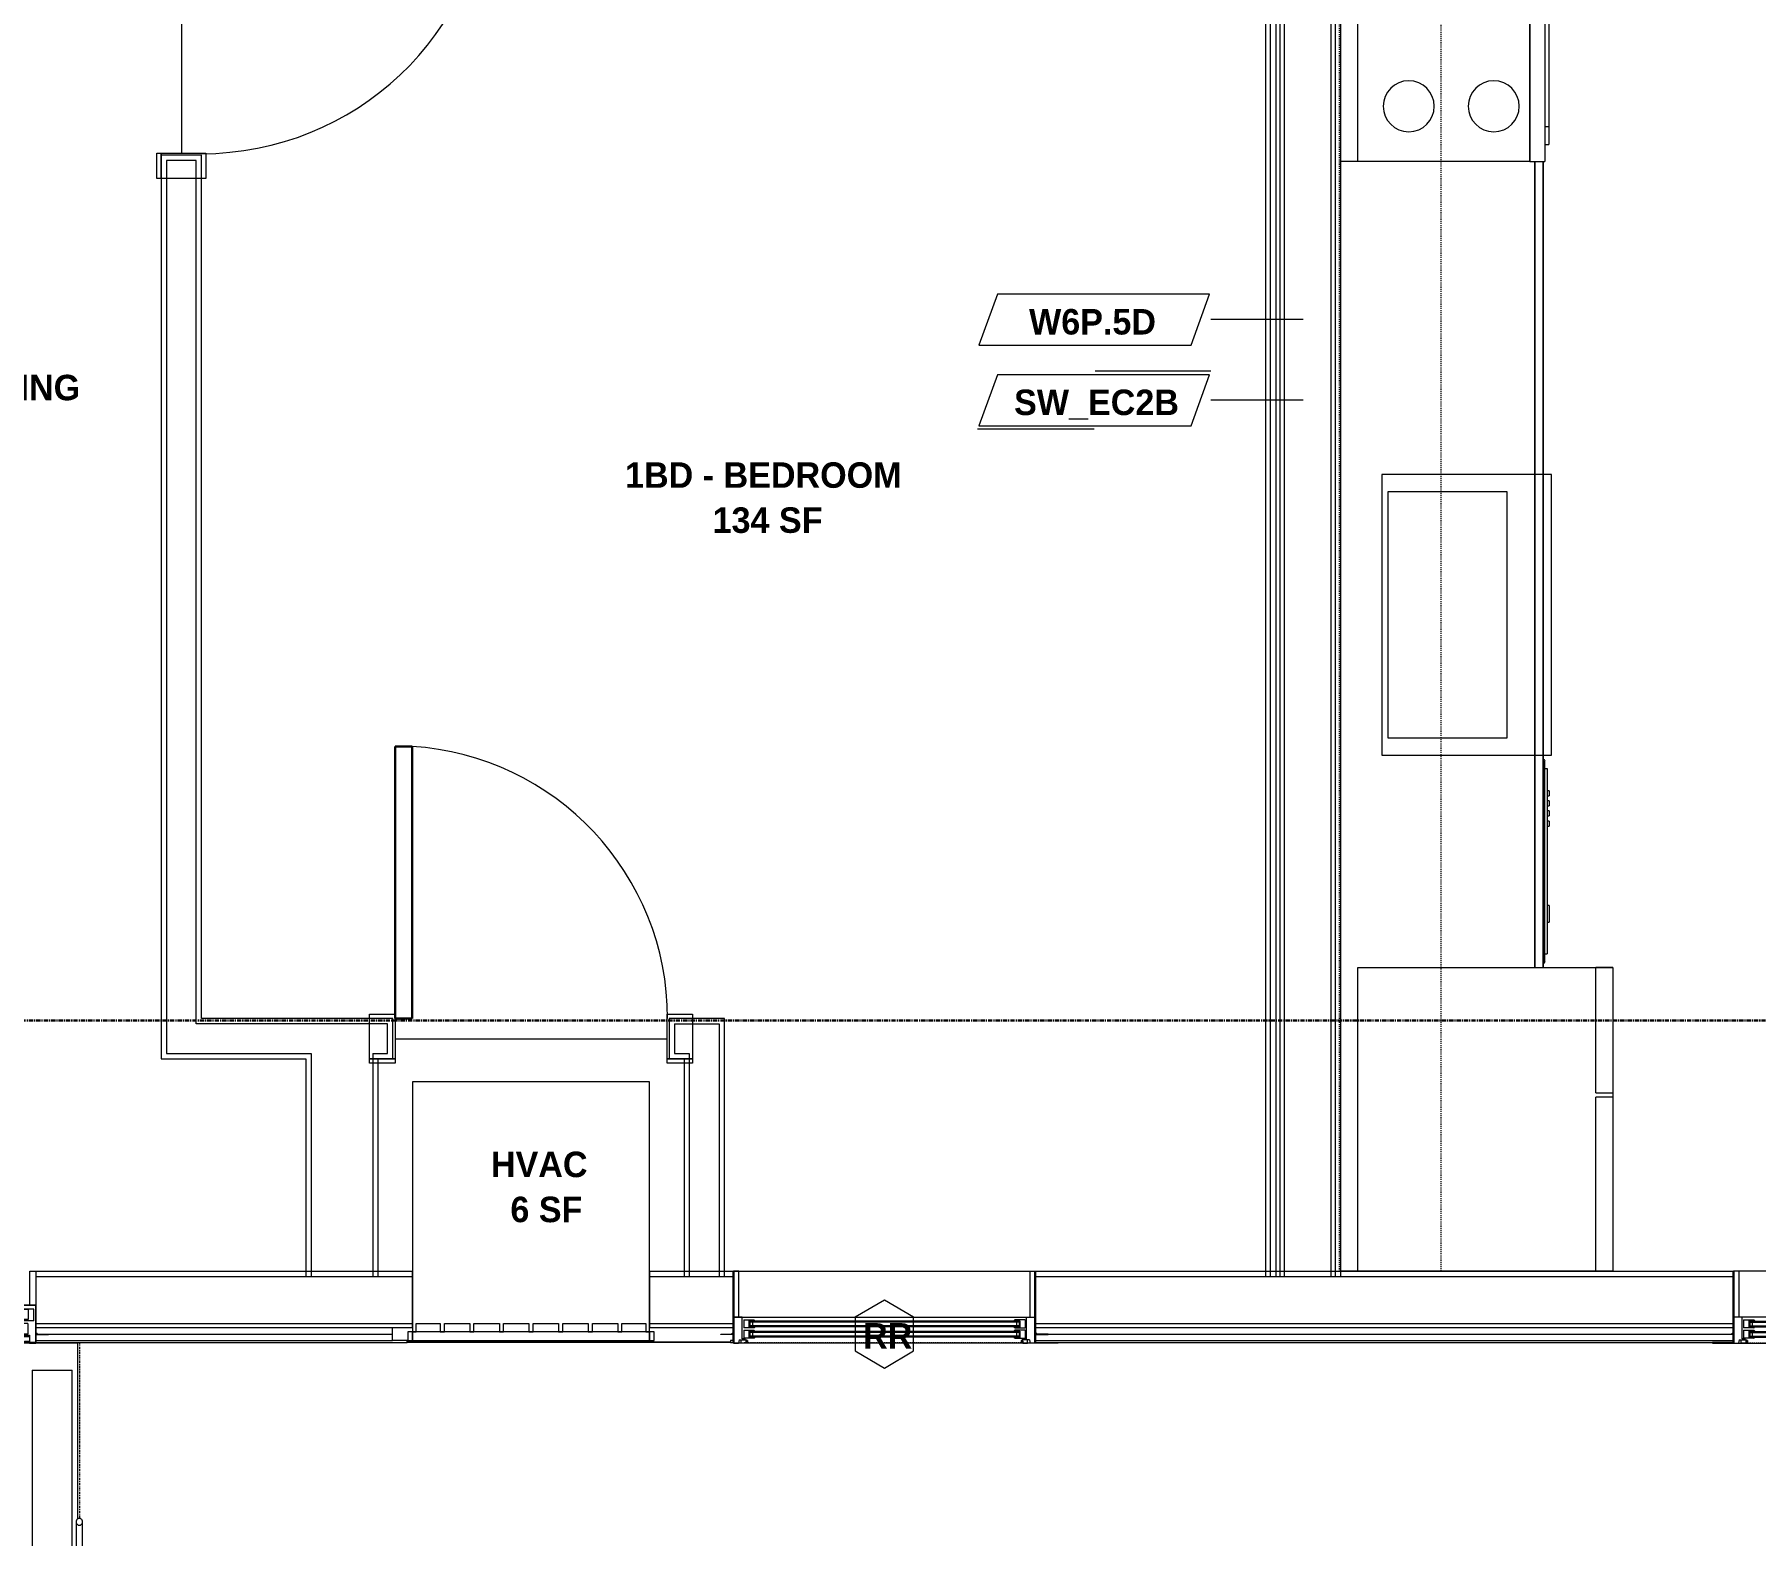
# Model space of a CAD drawing. Header units: inches. Extents: x -4058 to -1781, y 9814 to 12264.
# Drawn here: x -3065.6 to -2863.1, y 11225.2 to 11401.8 of the extents above; entities that cross this region are included whole.
import ezdxf

# ---------------------------------------------------------------- set-up
doc = ezdxf.new("R2010")
doc.units = ezdxf.units.IN
doc.header["$MEASUREMENT"] = 0
for name, pattern in [('Center 1_4_', [0.53125, 0.25, -0.09375, 0.09375, -0.09375]), ('Dash', [0.25, 0.125, -0.125]), ('Grid Line 1_2_', [0.875, 0.5, -0.125, 0.125, -0.125])]:
    doc.linetypes.add(name, pattern=pattern)
for name, color, linetype, lineweight in [('0-1', 7, 'Continuous', 5), ('0-2', 7, 'Continuous', 9), ('A-AREA-IDEN', 2, 'Continuous', 9), ('A-DETL-CNTR-1', 7, 'Center 1_4_', 9), ('A-DETL-GENF-1', 7, 'Continuous', 9), ('A-DETL-GENF-2', 92, 'Continuous', 18), ('A-DETL-GENF-HDLN-1', 7, 'Dash', 9), ('A-DETL-GENF-HDLN-2', 1, 'Continuous', 18), ('A-DOOR', 31, 'Continuous', 18), ('A-DOOR-1', 7, 'Continuous', 9), ('A-DOOR-3', 31, 'Continuous', 9), ('A-DOOR-4', 31, 'Continuous', 30), ('A-DOOR-FRAM-1', 7, 'Continuous', 9), ('A-FLOR-1', 7, 'Continuous', 9), ('A-FLOR-2', 192, 'Continuous', 9), ('A-FLOR-HRAL-1', 7, 'Continuous', 9), ('A-GENM-1', 7, 'Continuous', 9), ('A-GLAZ', 151, 'Continuous', 18), ('A-GLAZ-1', 10, 'Continuous', 30), ('A-GLAZ-2', 7, 'Continuous', 9), ('A-GLAZ-IDEN', 152, 'Continuous', 9), ('A-WALL', 113, 'Continuous', 18), ('A-WALL-1', 7, 'Continuous', 9), ('A-WALL-2', 250, 'Continuous', 18), ('A-WALL-3', 113, 'Continuous', 9), ('A-WALL-IDEN', 211, 'Continuous', 9), ('I-WALL-1', 7, 'Continuous', 9), ('I-WALL-2', 2, 'Continuous', 9), ('P-SANR-FIXT', 6, 'Continuous', 9), ('Q-CASE', 31, 'Continuous', 9), ('Q-CASE-HDLN', 31, 'Dash', 9), ('Q-SPCQ', 91, 'Continuous', 9), ('S-BEAM-1', 7, 'Continuous', 9), ('S-GRID-1', 1, 'Grid Line 1_2_', 30)]:
    doc.layers.add(name, color=color, linetype=linetype, lineweight=lineweight)
doc.styles.add('Century Gothic_B', font='GOTHICB.TTF', dxfattribs={"height": 3})

# ---------------------------------------------------------------- blocks, each defined once
blk = doc.blocks.new('Door-Sliding-Marvin-2_Panel_Patio_Door-Essential - RR-MARVIN ESSENTIAL SLIDING - 6_-0_X6_-10_ - 2ND FLOOR-3440528-UNIT PLANS - 2ND FLOOR')
at = {"layer": 'A-DETL-GENF-1'}
for p, q in [((-32.87, -2.72), (-32.87, -2.27)), ((-32.61, -2.72), (-32.61, -2.27))]:
    blk.add_line(p, q, dxfattribs=at)
at = {"layer": 'A-DETL-GENF-2'}
for p, q in [((-35.75, 4.19), (-35.06, 4.19)), ((-35.75, 0.22), (-35.75, 4.19)), ((-35.06, 4.19), (-35.06, 0.22)), ((35.06, 4.19), (35.75, 4.19)), ((35.06, 0.22), (35.06, 4.19)), ((35.75, 4.19), (35.75, 0.22)), ((-35.06, 0.22), (-35.75, 0.22)), ((-35.75, 0.19), (-34.25, 0.19)), ((-35.75, -4.28), (-35.75, 0.19)), ((-34.25, 0.19), (-34.25, -0.1)), ((35.75, 0.22), (35.06, 0.22)), ((-35.5, -0.25), (-34.39, -0.25)), ((-35.5, -1.63), (-35.5, -0.25)), ((-35.5, -1.63), (-34.25, -1.63)), ((-32.41, -1.94), (-34.81, -1.94)), ((-34.81, -1.94), (-34.81, -3.19)), ((-34.39, -0.25), (-34.25, -0.1)), ((-34.25, -1.63), (-34.25, -1.94)), ((-32.34, -2), (-32.41, -1.94)), ((-32.34, -2.13), (-32.34, -2)), ((-37.25, -3.19), (-37.25, -3.23)), ((-35.91, -3.19), (-37.25, -3.19)), ((-35.75, -3.23), (-37.25, -3.23)), ((-35.75, -3.08), (-35.91, -3.08)), ((-35.91, -3.19), (-35.91, -3.08)), ((-34.25, -3.31), (-35, -3.31)), ((-35, -3.31), (-35, -4.28)), ((-34.81, -3.19), (-32.46, -3.19)), ((-34.25, -3.19), (-34.25, -3.31)), ((-33.09, -2.13), (-32.34, -2.13)), ((-33.09, -2.88), (-33.09, -2.13)), ((-32.38, -2.88), (-33.09, -2.88)), ((-32.98, -2.27), (-32.98, -2.13)), ((-32.98, -2.72), (-32.98, -2.88)), ((-32.46, -3.19), (-32.38, -2.88)), ((-35, -4.28), (-35.75, -4.28))]:
    blk.add_line(p, q, dxfattribs=at)
at = {"layer": 'A-DETL-GENF-HDLN-1'}
blk.add_line((1.75, -3.94), (33.01, -3.94), dxfattribs=at)
at = {"layer": 'A-DETL-GENF-HDLN-2'}
for p, q in [((35.75, 0.19), (34.25, 0.19)), ((34.25, 0.19), (34.25, -0.1)), ((35.75, -4.28), (35.75, 0.19)), ((-1.41, -2), (-1.34, -1.94)), ((-1.41, -2.13), (-1.41, -2)), ((-1.34, -1.94), (0.87, -1.94)), ((1.34, -0.25), (-0.88, -0.25)), ((-0.88, -0.25), (-0.88, -1.72)), ((-0.88, -1.5), (1.29, -1.5)), ((0.24, -1.82), (-0.88, -1.72)), ((-0.24, -1.58), (-0.43, -1.58)), ((-0.43, -1.58), (-0.43, -1.68)), ((-0.43, -1.68), (0.43, -1.76)), ((-0.24, -1.51), (-0.24, -1.58)), ((-0.24, -1.62), (-0.24, -1.7)), ((-0.24, -1.62), (0.87, -1.72)), ((0.24, -1.82), (0.24, -1.74)), ((0.24, -1.86), (0.43, -1.86)), ((0.24, -1.93), (0.24, -1.86)), ((0.43, -1.86), (0.43, -1.76)), ((0.66, -1.19), (0.66, -0.44)), ((0.66, -0.44), (1.41, -0.44)), ((1.37, -1.19), (0.66, -1.19)), ((0.77, -0.58), (0.77, -0.44)), ((0.77, -1.04), (0.77, -1.19)), ((0.87, -1.72), (0.87, -3.19)), ((0.88, -1.04), (0.88, -0.58)), ((1.14, -1.04), (1.14, -0.58)), ((1.29, -1.5), (1.37, -1.19)), ((1.41, -0.31), (1.34, -0.25)), ((1.41, -0.44), (1.41, -0.31)), ((32.41, -0.31), (32.47, -0.25)), ((32.41, -0.44), (32.41, -0.31)), ((33.16, -0.44), (32.41, -0.44)), ((32.52, -1.5), (32.44, -1.19)), ((32.44, -1.19), (33.16, -1.19)), ((32.47, -0.25), (34.84, -0.25)), ((34.84, -1.5), (32.52, -1.5)), ((32.68, -1.04), (32.68, -0.58)), ((32.93, -1.04), (32.93, -0.58)), ((33.04, -0.58), (33.04, -0.44)), ((33.04, -1.04), (33.04, -1.19)), ((33.16, -1.19), (33.16, -0.44)), ((34.39, -0.25), (34.25, -0.1)), ((35.5, -1.63), (34.25, -1.63)), ((34.25, -1.63), (34.25, -1.94)), ((34.81, -1.94), (34.25, -1.94)), ((35.5, -0.25), (34.39, -0.25)), ((34.81, -1.94), (34.81, -3.19)), ((34.84, -0.25), (34.84, -1.5)), ((35.5, -1.63), (35.5, -0.25)), ((-32.87, -2.72), (-32.87, -2.27)), ((-32.61, -2.72), (-32.61, -2.27)), ((-0.66, -2.13), (-1.41, -2.13)), ((-1.29, -3.19), (-1.38, -2.88)), ((-1.38, -2.88), (-0.66, -2.88)), ((0.87, -3.19), (-1.29, -3.19)), ((-1.14, -2.72), (-1.14, -2.27)), ((-0.88, -2.72), (-0.88, -2.27)), ((-0.77, -2.27), (-0.77, -2.13)), ((-0.77, -2.72), (-0.77, -2.88)), ((-0.66, -2.88), (-0.66, -2.13)), ((-0.24, -4.05), (-0.24, -3.53)), ((-0.24, -3.53), (1.51, -3.53)), ((1.51, -3.53), (1.51, -3.65)), ((1.51, -3.65), (1.75, -3.65)), ((1.51, -3.69), (1.51, -4.05)), ((1.71, -3.69), (1.51, -3.69)), ((1.64, -3.83), (1.64, -3.94)), ((1.64, -3.83), (1.71, -3.83)), ((1.75, -3.94), (1.64, -3.94)), ((1.71, -3.83), (1.71, -3.69)), ((1.75, -3.65), (1.75, -3.94)), ((33.25, -3.65), (33.01, -3.65)), ((33.01, -3.65), (33.01, -3.94)), ((33.01, -3.94), (33.12, -3.94)), ((33.05, -3.69), (33.25, -3.69)), ((33.05, -3.83), (33.05, -3.69)), ((33.12, -3.83), (33.05, -3.83)), ((33.12, -3.83), (33.12, -3.94)), ((33.25, -3.53), (33.25, -3.65)), ((35, -3.53), (33.25, -3.53)), ((33.25, -3.69), (33.25, -4.05)), ((34.81, -3.19), (34.25, -3.19)), ((34.25, -3.19), (34.25, -3.31)), ((34.25, -3.31), (35, -3.31)), ((35, -3.31), (35, -4.28)), ((35.75, -3.08), (35.9, -3.08)), ((35.75, -3.23), (37.25, -3.23)), ((35.9, -3.19), (35.9, -3.08)), ((35.9, -3.19), (37.25, -3.19)), ((37.25, -3.19), (37.25, -3.23)), ((0.34, -4.05), (-0.24, -4.05)), ((0.6, -4.36), (0.34, -4.05)), ((1.35, -4.36), (0.6, -4.36)), ((1.35, -4.05), (1.51, -4.05)), ((1.35, -4.05), (1.35, -4.36)), ((33.41, -4.05), (33.25, -4.05)), ((33.41, -4.05), (33.41, -4.36)), ((33.41, -4.36), (34.16, -4.36)), ((34.16, -4.36), (34.42, -4.05)), ((34.42, -4.05), (35, -4.05)), ((35, -4.28), (35.75, -4.28))]:
    blk.add_line(p, q, dxfattribs=at)
at = {"layer": 'A-DOOR'}
for p, q in [((0.77, -0.44), (33.04, -0.44)), ((0.77, -0.58), (33.04, -0.58)), ((0.77, -1.04), (33.04, -1.04)), ((0.77, -1.19), (33.04, -1.19)), ((-32.98, -2.13), (-0.77, -2.13)), ((-32.98, -2.27), (-0.77, -2.27)), ((-32.98, -2.72), (-0.77, -2.72)), ((-32.98, -2.88), (-0.77, -2.88))]:
    blk.add_line(p, q, dxfattribs=at)
at = {"layer": 'A-DOOR-1'}
for p, q in [((-35.75, -4.25), (-35.75, -4.19)), ((35.75, -4.19), (-35.75, -4.19)), ((35.75, -4.25), (-35.75, -4.25)), ((35.75, -4.19), (35.75, -4.25)), ((40.68, -4.25), (35.75, -4.25)), ((40.68, -4.19), (40.68, -4.25))]:
    blk.add_line(p, q, dxfattribs=at)
at = {"layer": 'A-DOOR-FRAM-1'}
for p, q in [((-35.75, 0.19), (35.75, 0.19)), ((-35.75, -4.28), (-35.75, 0.19)), ((35.75, 0.19), (35.75, -4.28)), ((35.75, -4.28), (-35.75, -4.28))]:
    blk.add_line(p, q, dxfattribs=at)
blk = doc.blocks.new('Window-Double_Hung-Marvin-Essential - 1-WIDE _TEMP LOWER_ ESDH3066-3454269-UNIT PLANS - 2ND FLOOR')
at = {"layer": 'A-DETL-GENF-HDLN-1'}
blk.add_line((16.1, -4.22), (-16.5, -4.22), dxfattribs=at)
at = {"layer": 'A-DETL-GENF-HDLN-2'}
for p, q in [((-17.13, 4.19), (-17.75, 4.19)), ((-17.13, -1.16), (-17.13, 4.19)), ((17.12, 4.19), (17.75, 4.19)), ((17.12, 4.19), (17.12, -1.16)), ((-16.72, -1.19), (-17.75, -1.19)), ((-17.75, -4.28), (-17.75, -1.19)), ((-16.72, -3.77), (-16.72, -1.19)), ((-16.56, -1.53), (-15.34, -1.53)), ((-16.56, -1.53), (-16.56, -2.47)), ((-15.28, -1.65), (-15.94, -1.65)), ((-15.94, -1.65), (-15.94, -2.37)), ((-15.84, -1.66), (-15.84, -2.35)), ((-15.54, -1.79), (-15.54, -2.23)), ((-15.34, -1.53), (-15.28, -1.59)), ((-15.28, -1.59), (-15.28, -1.65)), ((15.34, -1.53), (15.28, -1.59)), ((15.28, -1.59), (15.28, -1.65)), ((15.28, -1.65), (15.94, -1.65)), ((16.56, -1.53), (15.34, -1.53)), ((15.54, -1.79), (15.54, -2.23)), ((15.84, -1.66), (15.84, -2.35)), ((15.94, -1.65), (15.94, -2.37)), ((16.56, -1.53), (16.56, -2.47)), ((16.72, -3.77), (16.72, -1.19)), ((16.72, -1.19), (17.75, -1.19)), ((17.75, -4.28), (17.75, -1.19)), ((-19.25, -3.23), (-19.25, -3.19)), ((-19.25, -3.19), (-17.9, -3.19)), ((-17.75, -3.23), (-19.25, -3.23)), ((-17.9, -3.19), (-17.9, -3.08)), ((-17.9, -3.08), (-17.75, -3.08)), ((-17.08, -3.87), (-17.16, -4.28)), ((-17.08, -3.87), (-16.19, -3.87)), ((-16.85, -4.25), (-16.85, -3.87)), ((-16.38, -3.77), (-16.72, -3.77)), ((-15.34, -2.47), (-16.56, -2.47)), ((-16.56, -2.75), (-15.34, -2.75)), ((-16.56, -2.75), (-16.56, -3.69)), ((-15.34, -3.69), (-16.56, -3.69)), ((-16.38, -3.87), (-16.38, -3.77)), ((-16.18, -4.01), (-16.3, -4.01)), ((-16.3, -4.01), (-16.3, -4.25)), ((-16.19, -3.87), (-16.19, -3.97)), ((-16.19, -3.97), (-16.1, -3.97)), ((-16.18, -4.22), (-16.18, -4.01)), ((-16.1, -3.97), (-16.1, -4.22)), ((-15.94, -2.37), (-15.28, -2.37)), ((-15.28, -2.87), (-15.94, -2.87)), ((-15.94, -2.87), (-15.94, -3.59)), ((-15.94, -3.59), (-15.28, -3.59)), ((-15.84, -2.88), (-15.84, -3.57)), ((-15.54, -3.01), (-15.54, -3.45)), ((-15.34, -2.47), (-15.28, -2.41)), ((-15.34, -2.75), (-15.28, -2.81)), ((-15.34, -3.69), (-15.28, -3.63)), ((-15.28, -2.37), (-15.28, -2.41)), ((-15.28, -2.81), (-15.28, -2.87)), ((-15.28, -3.59), (-15.28, -3.63)), ((15.28, -2.37), (15.28, -2.41)), ((15.94, -2.37), (15.28, -2.37)), ((15.34, -2.47), (15.28, -2.41)), ((15.34, -2.75), (15.28, -2.81)), ((15.28, -2.81), (15.28, -2.87)), ((15.28, -2.87), (15.94, -2.87)), ((15.28, -3.59), (15.28, -3.63)), ((15.94, -3.59), (15.28, -3.59)), ((15.34, -3.69), (15.28, -3.63)), ((15.34, -2.47), (16.56, -2.47)), ((16.56, -2.75), (15.34, -2.75)), ((15.34, -3.69), (16.56, -3.69)), ((15.54, -3.01), (15.54, -3.45)), ((15.84, -2.88), (15.84, -3.57)), ((15.94, -2.87), (15.94, -3.59)), ((16.19, -3.97), (16.1, -3.97)), ((16.1, -3.97), (16.1, -4.22)), ((16.18, -4.22), (16.18, -4.01)), ((16.18, -4.01), (16.3, -4.01)), ((17.08, -3.87), (16.19, -3.87)), ((16.19, -3.87), (16.19, -3.97)), ((16.3, -4.01), (16.3, -4.25)), ((16.38, -3.87), (16.38, -3.77)), ((16.38, -3.77), (16.72, -3.77)), ((16.56, -2.75), (16.56, -3.69)), ((16.85, -4.25), (16.85, -3.87)), ((17.08, -3.87), (17.16, -4.28)), ((17.9, -3.08), (17.75, -3.08)), ((17.75, -3.23), (19.25, -3.23)), ((17.9, -3.19), (17.9, -3.08)), ((19.25, -3.19), (17.9, -3.19)), ((19.25, -3.23), (19.25, -3.19)), ((-17.75, -4.28), (-17.16, -4.28)), ((-16.3, -4.25), (-16.85, -4.25)), ((-16.18, -4.22), (-16.1, -4.22)), ((16.18, -4.22), (16.1, -4.22)), ((16.3, -4.25), (16.85, -4.25)), ((17.75, -4.28), (17.16, -4.28))]:
    blk.add_line(p, q, dxfattribs=at)
at = {"layer": 'A-GLAZ'}
for p, q in [((15.84, -1.66), (-15.84, -1.66)), ((15.84, -1.79), (-15.84, -1.79)), ((15.84, -2.23), (-15.84, -2.23)), ((15.84, -2.35), (-15.84, -2.35)), ((15.84, -2.88), (-15.84, -2.88)), ((15.84, -3.01), (-15.84, -3.01)), ((15.84, -3.45), (-15.84, -3.45)), ((15.84, -3.57), (-15.84, -3.57))]:
    blk.add_line(p, q, dxfattribs=at)
at = {"layer": 'A-GLAZ-1'}
for p, q in [((-17.75, -1.16), (-17.75, 4.19)), ((17.75, 4.19), (17.75, -1.16)), ((-17.75, -4.28), (-17.75, -1.19)), ((17.75, -1.19), (17.75, -4.28))]:
    blk.add_line(p, q, dxfattribs=at)
at = {"layer": 'A-GLAZ-2'}
for p, q in [((-17.75, 4.19), (17.75, 4.19)), ((-17.75, -1.19), (17.75, -1.19)), ((17.75, -4.28), (-17.75, -4.28)), ((17.75, -4.19), (20.46, -4.19)), ((20.46, -4.25), (17.75, -4.25)), ((20.46, -4.19), (20.46, -4.25))]:
    blk.add_line(p, q, dxfattribs=at)
blk = doc.blocks.new('Window-Double_Hung-Marvin-Essential - 2-WIDE _TEMP ALL LOW_ ESDH3066-3454268-UNIT PLANS - 2ND FLOOR')
at = {"layer": 'A-DETL-GENF-HDLN-1'}
blk.add_line((16.1, 4.22), (-16.5, 4.22), dxfattribs=at)
at = {"layer": 'A-DETL-GENF-HDLN-2'}
for p, q in [((-17.75, 4.28), (-17.16, 4.28)), ((-17.75, 4.28), (-17.75, 1.19)), ((-17.08, 3.87), (-17.16, 4.28)), ((-16.85, 4.25), (-16.85, 3.87)), ((-16.3, 4.25), (-16.85, 4.25)), ((-16.3, 4.01), (-16.3, 4.25)), ((-16.18, 4.22), (-16.1, 4.22)), ((-16.18, 4.22), (-16.18, 4.01)), ((-16.1, 3.97), (-16.1, 4.22)), ((16.18, 4.22), (16.1, 4.22)), ((16.1, 3.97), (16.1, 4.22)), ((16.18, 4.22), (16.18, 4.01)), ((16.3, 4.01), (16.3, 4.25)), ((16.3, 4.25), (16.85, 4.25)), ((16.85, 4.25), (16.85, 3.87)), ((17.08, 3.87), (17.16, 4.28)), ((17.75, 4.28), (17.16, 4.28)), ((17.75, 4.28), (17.75, 1.19)), ((-19.25, 3.23), (-19.25, 3.19)), ((-17.75, 3.23), (-19.25, 3.23)), ((-19.25, 3.19), (-17.9, 3.19)), ((-17.9, 3.19), (-17.9, 3.08)), ((-17.9, 3.08), (-17.75, 3.08)), ((-17.08, 3.87), (-16.19, 3.87)), ((-16.38, 3.77), (-16.72, 3.77)), ((-16.72, 3.77), (-16.72, 1.19)), ((-15.34, 3.69), (-16.56, 3.69)), ((-16.56, 2.75), (-16.56, 3.69)), ((-16.56, 2.75), (-15.34, 2.75)), ((-15.34, 2.47), (-16.56, 2.47)), ((-16.56, 1.53), (-16.56, 2.47)), ((-16.38, 3.87), (-16.38, 3.77)), ((-16.18, 4.01), (-16.3, 4.01)), ((-16.19, 3.97), (-16.1, 3.97)), ((-16.19, 3.87), (-16.19, 3.97)), ((-15.94, 2.87), (-15.94, 3.59)), ((-15.94, 3.59), (-15.28, 3.59)), ((-15.28, 2.87), (-15.94, 2.87)), ((-15.94, 1.65), (-15.94, 2.37)), ((-15.94, 2.37), (-15.28, 2.37)), ((-15.84, 2.88), (-15.84, 3.57)), ((-15.84, 1.66), (-15.84, 2.35)), ((-15.54, 3.01), (-15.54, 3.45)), ((-15.54, 1.79), (-15.54, 2.23)), ((-15.34, 3.69), (-15.28, 3.63)), ((-15.34, 2.75), (-15.28, 2.81)), ((-15.34, 2.47), (-15.28, 2.41)), ((-15.28, 3.59), (-15.28, 3.63)), ((-15.28, 2.81), (-15.28, 2.87)), ((-15.28, 2.37), (-15.28, 2.41)), ((15.34, 3.69), (15.28, 3.63)), ((15.28, 3.59), (15.28, 3.63)), ((15.94, 3.59), (15.28, 3.59)), ((15.28, 2.81), (15.28, 2.87)), ((15.28, 2.87), (15.94, 2.87)), ((15.34, 2.75), (15.28, 2.81)), ((15.34, 2.47), (15.28, 2.41)), ((15.28, 2.37), (15.28, 2.41)), ((15.94, 2.37), (15.28, 2.37)), ((15.34, 3.69), (16.56, 3.69)), ((16.56, 2.75), (15.34, 2.75)), ((15.34, 2.47), (16.56, 2.47)), ((15.54, 3.01), (15.54, 3.45)), ((15.54, 1.79), (15.54, 2.23)), ((15.84, 2.88), (15.84, 3.57)), ((15.84, 1.66), (15.84, 2.35)), ((15.94, 2.87), (15.94, 3.59)), ((15.94, 1.65), (15.94, 2.37)), ((16.19, 3.97), (16.1, 3.97)), ((16.18, 4.01), (16.3, 4.01)), ((16.19, 3.87), (16.19, 3.97)), ((17.08, 3.87), (16.19, 3.87)), ((16.38, 3.87), (16.38, 3.77)), ((16.38, 3.77), (16.72, 3.77)), ((16.56, 2.75), (16.56, 3.69)), ((16.56, 1.53), (16.56, 2.47)), ((16.72, 3.77), (16.72, 1.19)), ((17.75, 3.23), (19.25, 3.23)), ((17.9, 3.08), (17.75, 3.08)), ((17.9, 3.19), (17.9, 3.08)), ((19.25, 3.19), (17.9, 3.19)), ((19.25, 3.23), (19.25, 3.19)), ((-16.72, 1.19), (-17.75, 1.19)), ((-17.13, 1.16), (-17.13, -4.19)), ((-16.56, 1.53), (-15.34, 1.53)), ((-15.28, 1.65), (-15.94, 1.65)), ((-15.34, 1.53), (-15.28, 1.59)), ((-15.28, 1.59), (-15.28, 1.65)), ((15.28, 1.59), (15.28, 1.65)), ((15.28, 1.65), (15.94, 1.65)), ((15.34, 1.53), (15.28, 1.59)), ((16.56, 1.53), (15.34, 1.53)), ((16.72, 1.19), (17.75, 1.19)), ((17.12, -4.19), (17.12, 1.16)), ((-17.13, -4.19), (-17.75, -4.19)), ((17.12, -4.19), (17.75, -4.19))]:
    blk.add_line(p, q, dxfattribs=at)
at = {"layer": 'A-GLAZ'}
for p, q in [((15.84, 3.57), (-15.84, 3.57)), ((15.84, 3.45), (-15.84, 3.45)), ((15.84, 3.01), (-15.84, 3.01)), ((15.84, 2.88), (-15.84, 2.88)), ((15.84, 2.35), (-15.84, 2.35)), ((15.84, 2.23), (-15.84, 2.23)), ((15.84, 1.79), (-15.84, 1.79)), ((15.84, 1.66), (-15.84, 1.66))]:
    blk.add_line(p, q, dxfattribs=at)
at = {"layer": 'A-GLAZ-1'}
for p, q in [((-17.75, 4.28), (-17.75, 1.19)), ((17.75, 1.19), (17.75, 4.28)), ((-17.75, 1.16), (-17.75, -4.19)), ((17.75, -4.19), (17.75, 1.16))]:
    blk.add_line(p, q, dxfattribs=at)
at = {"layer": 'A-GLAZ-2'}
for p, q in [((17.75, 4.28), (-17.75, 4.28)), ((20.21, 4.25), (17.75, 4.25)), ((17.75, 4.19), (20.21, 4.19)), ((20.21, 4.19), (20.21, 4.25)), ((-17.75, 1.19), (17.75, 1.19)), ((-17.75, -4.19), (17.75, -4.19))]:
    blk.add_line(p, q, dxfattribs=at)
blk = doc.blocks.new('Perforated Panel at Magic-Pak - hvac panel - 2nd floor 2-2702972-UNIT PLANS - 2ND FLOOR')
at = {"layer": 'A-GLAZ-2'}
for p, q in [((-19.01, -4.13), (19.01, -4.13)), ((19.01, -4.19), (-19.01, -4.19))]:
    blk.add_line(p, q, dxfattribs=at)
blk = doc.blocks.new('V-Series_EWC4_SPVU_RFA_2015 - 2ND AND 3RD FLOOR-2226480-UNIT PLANS - 2ND FLOOR')
at = {"layer": 'A-GENM-1'}
for p, q in [((-3859.97, 11740.34), (-3859.97, 11739.78)), ((-3858.97, 11740.34), (-3859.97, 11740.34)), ((-3859.97, 11739.78), (-3859.97, 11711.9)), ((-3858.97, 11739.78), (-3859.97, 11739.78)), ((-3859.97, 11739.78), (-3858.97, 11739.78)), ((-3858.97, 11739.78), (-3858.97, 11740.34)), ((-3858.97, 11711.9), (-3858.97, 11739.78)), ((-3829.54, 11739.78), (-3858.97, 11739.78)), ((-3858.97, 11739.78), (-3858.97, 11739.34)), ((-3858.97, 11739.34), (-3857.97, 11739.34)), ((-3857.97, 11739.34), (-3857.97, 11736.54)), ((-3829.54, 11711.9), (-3829.54, 11739.78)), ((-3857.97, 11736.54), (-3858.97, 11736.54)), ((-3858.97, 11736.54), (-3858.97, 11736.04)), ((-3858.97, 11736.04), (-3857.97, 11736.04)), ((-3857.97, 11736.04), (-3857.97, 11733.06)), ((-3857.97, 11733.06), (-3858.97, 11733.06)), ((-3858.97, 11733.06), (-3858.97, 11732.56)), ((-3858.97, 11732.56), (-3857.97, 11732.56)), ((-3857.97, 11732.56), (-3857.97, 11729.57)), ((-3857.97, 11729.57), (-3858.97, 11729.57)), ((-3858.97, 11729.57), (-3858.97, 11729.07)), ((-3858.97, 11729.07), (-3857.97, 11729.07)), ((-3857.97, 11729.07), (-3857.97, 11726.09)), ((-3857.97, 11726.09), (-3858.97, 11726.09)), ((-3858.97, 11726.09), (-3858.97, 11725.59)), ((-3858.97, 11725.59), (-3857.97, 11725.59)), ((-3857.97, 11725.59), (-3857.97, 11722.61)), ((-3857.97, 11722.61), (-3858.97, 11722.61)), ((-3858.97, 11722.61), (-3858.97, 11722.11)), ((-3858.97, 11722.11), (-3857.97, 11722.11)), ((-3857.97, 11722.11), (-3857.97, 11719.12)), ((-3857.97, 11719.12), (-3858.97, 11719.12)), ((-3858.97, 11719.12), (-3858.97, 11718.62)), ((-3858.97, 11718.62), (-3857.97, 11718.62)), ((-3857.97, 11718.62), (-3857.97, 11715.64)), ((-3857.97, 11715.64), (-3858.97, 11715.64)), ((-3858.97, 11715.64), (-3858.97, 11715.14)), ((-3858.97, 11715.14), (-3857.97, 11715.14)), ((-3857.97, 11715.14), (-3857.97, 11712.34)), ((-3857.97, 11712.34), (-3858.97, 11712.34)), ((-3858.97, 11712.34), (-3858.97, 11711.9)), ((-3859.97, 11711.9), (-3858.97, 11711.9)), ((-3859.97, 11711.9), (-3859.97, 11711.34)), ((-3858.97, 11711.9), (-3859.97, 11711.9)), ((-3859.97, 11711.34), (-3858.97, 11711.34)), ((-3858.97, 11711.34), (-3858.97, 11711.9)), ((-3858.97, 11711.9), (-3829.54, 11711.9))]:
    blk.add_line(p, q, dxfattribs=at)
blk = doc.blocks.new('Railing - Baluster_01-2700443-UNIT PLANS - 2ND FLOOR')
at = {"layer": 'A-FLOR-HRAL-1'}
for p, q in [((-0.59, 1.18), (0.59, 1.18)), ((-0.59, 0.59), (-0.59, 1.18)), ((0.59, 1.18), (0.59, 0.59))]:
    blk.add_line(p, q, dxfattribs=at)
blk = doc.blocks.new('Railing - Railing-3415175-UNIT PLANS - 2ND FLOOR')
at = {"layer": 'A-FLOR-HRAL-1'}
for p, q in [((-3174.7, 11244.64), (-3174.7, 11200.53)), ((-3174.7, 11244.64), (-3174.23, 11244.64)), ((-3174.23, 11244.64), (-3170.45, 11244.64)), ((-3170.45, 11244.64), (-3169.97, 11244.64)), ((-3169.97, 11205.25), (-3169.97, 11244.64)), ((-3065.87, 11244.64), (-3065.87, 11205.25)), ((-3065.87, 11244.64), (-3065.4, 11244.64)), ((-3065.4, 11244.64), (-3061.62, 11244.64)), ((-3061.62, 11244.64), (-3061.15, 11244.64)), ((-3061.15, 11200.53), (-3061.15, 11244.64)), ((-3065.87, 11205.25), (-3169.97, 11205.25)), ((-3174.7, 11200.53), (-3061.15, 11200.53))]:
    blk.add_line(p, q, dxfattribs=at)
for points, knots in [([(-3170.45, 11204.78), (-3170.41, 11204.82), (-3170.34, 11204.88), (-3170.27, 11204.96), (-3170.22, 11205.01), (-3170.18, 11205.04), (-3170.15, 11205.08), (-3170.12, 11205.11), (-3170.09, 11205.13), (-3170.06, 11205.16), (-3170.04, 11205.19), (-3170.01, 11205.22), (-3169.98, 11205.24), (-3169.97, 11205.25), (-3169.97, 11205.25)], [0, 0, 0, 0, 0.166667, 0.25, 0.333333, 0.375, 0.416667, 0.5, 0.541667, 0.583333, 0.666667, 0.75, 0.833333, 1, 1, 1, 1]), ([(-3065.4, 11204.78), (-3065.44, 11204.82), (-3065.5, 11204.88), (-3065.58, 11204.96), (-3065.63, 11205.01), (-3065.66, 11205.04), (-3065.7, 11205.08), (-3065.73, 11205.11), (-3065.76, 11205.13), (-3065.78, 11205.16), (-3065.81, 11205.19), (-3065.84, 11205.22), (-3065.87, 11205.24), (-3065.87, 11205.25), (-3065.87, 11205.25)], [0, 0, 0, 0, 0.166667, 0.25, 0.333333, 0.375, 0.416667, 0.5, 0.541667, 0.583333, 0.666667, 0.75, 0.833333, 1, 1, 1, 1]), ([(-3174.7, 11200.53), (-3174.7, 11200.53), (-3174.69, 11200.54), (-3174.66, 11200.56), (-3174.64, 11200.59), (-3174.61, 11200.62), (-3174.58, 11200.64), (-3174.55, 11200.67), (-3174.51, 11200.71), (-3174.47, 11200.75), (-3174.44, 11200.79), (-3174.4, 11200.83), (-3174.33, 11200.9), (-3174.27, 11200.96), (-3174.23, 11201)], [0, 0, 0, 0, 0.166667, 0.25, 0.333333, 0.416667, 0.458333, 0.5, 0.583333, 0.666667, 0.708333, 0.75, 0.833333, 1, 1, 1, 1]), ([(-3061.15, 11200.53), (-3061.15, 11200.53), (-3061.16, 11200.54), (-3061.18, 11200.56), (-3061.21, 11200.59), (-3061.24, 11200.62), (-3061.27, 11200.64), (-3061.29, 11200.67), (-3061.33, 11200.71), (-3061.38, 11200.75), (-3061.41, 11200.79), (-3061.45, 11200.83), (-3061.52, 11200.9), (-3061.58, 11200.96), (-3061.62, 11201)], [0, 0, 0, 0, 0.166667, 0.25, 0.333333, 0.416667, 0.458333, 0.5, 0.583333, 0.666667, 0.708333, 0.75, 0.833333, 1, 1, 1, 1])]:
    blk.add_open_spline(points, degree=3, knots=knots, dxfattribs=at)
blk.add_blockref('Railing - Baluster_01-2700443-UNIT PLANS - 2ND FLOOR', (-3172.34, 11244.05))
blk = doc.blocks.new('Walls 72 - Walls 1-3287698-UNIT PLANS - 2ND FLOOR')
at = {"layer": 'S-BEAM-1'}
for p, q in [((-3060.69, 11226.79), (-3060.69, 11207.85)), ((-3059.94, 11207.85), (-3059.94, 11226.79))]:
    blk.add_line(p, q, dxfattribs=at)
at = {"layer": 'S-BEAM-1', "flags": 128}
for points in [[(-3059.94, 11226.79), (-3059.96, 11226.88), (-3059.99, 11226.97), (-3060.04, 11227.05), (-3060.11, 11227.12), (-3060.19, 11227.16), (-3060.27, 11227.19), (-3060.36, 11227.19), (-3060.45, 11227.16), (-3060.53, 11227.12), (-3060.6, 11227.05), (-3060.65, 11226.97), (-3060.68, 11226.88), (-3060.69, 11226.79)], [(-3060.69, 11226.79), (-3060.68, 11226.69), (-3060.65, 11226.6), (-3060.6, 11226.52), (-3060.53, 11226.46), (-3060.45, 11226.41), (-3060.36, 11226.39), (-3060.27, 11226.39), (-3060.19, 11226.41), (-3060.11, 11226.46), (-3060.04, 11226.52), (-3059.99, 11226.6), (-3059.96, 11226.69), (-3059.94, 11226.79)]]:
    blk.add_lwpolyline(points, dxfattribs=at)
at = {"layer": 'S-BEAM-1'}
blk.add_ellipse((-3060.32, 11207.85), major_axis=(0.375, 0), ratio=0.93544, start_param=4.18879, end_param=6.283185, dxfattribs=at)
blk = doc.blocks.new('CTR - 1st Phase - Shell_rvt-1-UNIT PLANS - 2ND FLOOR')
at = {"layer": 'A-DETL-CNTR-1'}
blk.add_line((-3060.32, 11247.89), (-3060.32, 11227.19), dxfattribs=at)
at = {"layer": 'A-FLOR-1'}
blk.add_line((-3060.51, 11227.13), (-3060.51, 11247.83), dxfattribs=at)
at = {"layer": 'A-WALL-1'}
for p, q in [((-3021.11, 11256.26), (-3065.44, 11256.26)), ((-3021.11, 11249.64), (-3021.11, 11256.26)), ((-2983.34, 11256.26), (-2993.24, 11256.26)), ((-2993.24, 11256.26), (-2993.24, 11249.64)), ((-2865.68, 11256.26), (-2947.84, 11256.26)), ((-3065.44, 11252.3), (-3065.44, 11252.26)), ((-2983.34, 11250.89), (-2983.34, 11250.92)), ((-2947.84, 11250.92), (-2947.84, 11250.89)), ((-2865.68, 11250.89), (-2865.68, 11250.92)), ((-3023.49, 11248.14), (-3023.49, 11249.64)), ((-3023.49, 11249.64), (-3021.11, 11249.64)), ((-2993.24, 11249.64), (-2983.34, 11249.64)), ((-3065.44, 11247.89), (-3021.74, 11247.89)), ((-3021.74, 11248.14), (-3023.49, 11248.14)), ((-3021.74, 11247.89), (-3021.74, 11248.14)), ((-2983.34, 11248.14), (-2983.71, 11248.14)), ((-2983.71, 11248.14), (-2983.71, 11247.89)), ((-2983.71, 11247.89), (-2983.34, 11247.89)), ((-2945.13, 11247.89), (-2868.14, 11247.89))]:
    blk.add_line(p, q, dxfattribs=at)
at = {"layer": 'A-WALL-2'}
for p, q in [((-3065.44, 11255.64), (-3021.11, 11255.64)), ((-2993.24, 11255.64), (-2983.34, 11255.64)), ((-2947.84, 11255.64), (-2865.68, 11255.64)), ((-3065.44, 11250.14), (-3021.11, 11250.14)), ((-3065.44, 11249.64), (-3023.49, 11249.64)), ((-3065.44, 11248.89), (-3023.49, 11248.89)), ((-2993.24, 11250.14), (-2983.34, 11250.14)), ((-2947.84, 11250.14), (-2865.68, 11250.14)), ((-2947.84, 11249.64), (-2865.68, 11249.64)), ((-2947.84, 11248.89), (-2865.68, 11248.89)), ((-3065.44, 11248.14), (-3023.49, 11248.14)), ((-2947.84, 11248.14), (-2865.68, 11248.14))]:
    blk.add_line(p, q, dxfattribs=at)
at = {"layer": '0-2'}
for name, p, rotation in [('V-Series_EWC4_SPVU_RFA_2015 - 2ND AND 3RD FLOOR-2226480-UNIT PLANS - 2ND FLOOR', (8718.67, 15108.11), 89.99999999999993), ('Window-Double_Hung-Marvin-Essential - 2-WIDE _TEMP ALL LOW_ ESDH3066-3454268-UNIT PLANS - 2ND FLOOR', (-2847.93, 11252.08), 180)]:
    blk.add_blockref(name, p, dxfattribs=dict(at, rotation=rotation))
for name, p in [('Door-Sliding-Marvin-2_Panel_Patio_Door-Essential - RR-MARVIN ESSENTIAL SLIDING - 6_-0_X6_-10_ - 2ND FLOOR-3440528-UNIT PLANS - 2ND FLOOR', (-3101.19, 11252.08)), ('Window-Double_Hung-Marvin-Essential - 1-WIDE _TEMP LOWER_ ESDH3066-3454269-UNIT PLANS - 2ND FLOOR', (-2965.59, 11252.08)), ('Perforated Panel at Magic-Pak - hvac panel - 2nd floor 2-2702972-UNIT PLANS - 2ND FLOOR', (-3002.72, 11252.08)), ('Railing - Railing-3415175-UNIT PLANS - 2ND FLOOR', (0, 0)), ('Walls 72 - Walls 1-3287698-UNIT PLANS - 2ND FLOOR', (0, 0))]:
    blk.add_blockref(name, p, dxfattribs=at)
blk = doc.blocks.new('CTR - 1st Phase - Common Walls_rvt-1-UNIT PLANS - 2ND FLOOR')
at = {"layer": 'A-WALL-2'}
for p, q in [((-2920.14, 11255.64), (-2920.14, 11640.61)), ((-2919.51, 11255.64), (-2919.51, 11640.61)), ((-2919.01, 11255.64), (-2919.01, 11640.61)), ((-2918.51, 11255.64), (-2918.51, 11640.61)), ((-2913.01, 11255.64), (-2913.01, 11640.61)), ((-2912.51, 11255.64), (-2912.51, 11640.61))]:
    blk.add_line(p, q, dxfattribs=at)
at = {"layer": 'I-WALL-1'}
for p, q in [((-2920.76, 11602.11), (-2920.76, 11255.64)), ((-2911.89, 11255.64), (-2911.89, 11601.87)), ((-2920.76, 11255.64), (-2911.89, 11255.64))]:
    blk.add_line(p, q, dxfattribs=at)
blk = doc.blocks.new('CTR - 1st Phase - Structure_rvt-1-UNIT PLANS - 2ND FLOOR')
at = {"layer": 'S-GRID-1'}
blk.add_line((-1781.27, 11285.79), (-4041.78, 11285.79), dxfattribs=at)
blk = doc.blocks.new('SWING - SINGLE - FLUSH - SWING - FLUSH - 2-10 x 6-8 - PRIVACY-4346070-UNIT PLANS - 2ND FLOOR')
at = {"layer": 'A-DOOR-3'}
for p, q in [((-20, 2.37), (-20, 2.87)), ((-20, 2.87), (-17, 2.87)), ((-20, 2.37), (-17, 2.37)), ((-20, -2.88), (-20, 2.37)), ((-17, 2.37), (-20, 2.37)), ((-17, 2.87), (-17, 2.37)), ((-17, 2.37), (-17, -2.88)), ((17, 2.37), (17, 2.87)), ((17, 2.87), (20, 2.87)), ((17, 2.37), (20, 2.37)), ((17, -2.88), (17, 2.37)), ((20, 2.37), (17, 2.37)), ((20, 2.87), (20, 2.37)), ((20, 2.37), (20, -2.88)), ((-17, -2.88), (-20, -2.88)), ((20, -2.88), (17, -2.88))]:
    blk.add_line(p, q, dxfattribs=at)
blk.add_arc((17, -2.38), 34.07, 180, 266.6343, dxfattribs=at)
at = {"layer": 'A-DOOR-4'}
for p, q in [((15, -2.38), (15, -36.38)), ((17, -2.38), (15, -2.38)), ((17, -2.38), (17, -36.38)), ((17, -36.38), (15, -36.38))]:
    blk.add_line(p, q, dxfattribs=at)
blk = doc.blocks.new('SWING - SINGLE - FLUSH - SWING - 32_ x 80_ - WITH ACOUSTICAL SEAL-4346081-UNIT PLANS - 2ND FLOOR')
at = {"layer": 'A-DOOR-3'}
for p, q in [((-19, 2.37), (-19, 2.87)), ((-19, 2.87), (-16, 2.87)), ((-19, 2.37), (-16, 2.37)), ((-19, -2.88), (-19, 2.37)), ((-16, 2.37), (-19, 2.37)), ((-16, 2.87), (-16, 2.37)), ((-16, 2.37), (-16, -2.88)), ((16, 2.37), (16, 2.87)), ((16, 2.87), (19, 2.87)), ((16, 2.37), (19, 2.37)), ((16, -2.88), (16, 2.37)), ((19, 2.37), (16, 2.37)), ((19, 2.87), (19, 2.37)), ((19, 2.37), (19, -2.88)), ((-16, -2.88), (-19, -2.88)), ((19, -2.88), (16, -2.88))]:
    blk.add_line(p, q, dxfattribs=at)
blk.add_arc((16, -2.38), 32.07, 180, 266.4241, dxfattribs=at)
at = {"layer": 'A-DOOR-4'}
for p, q in [((14, -2.38), (14, -34.38)), ((16, -2.38), (14, -2.38)), ((16, -2.38), (16, -34.38)), ((16, -34.38), (14, -34.38))]:
    blk.add_line(p, q, dxfattribs=at)
blk = doc.blocks.new('OD_CW_Base Cabinet - OD_CW_Base Cabinet-V29-UNIT PLANS - 2ND FLOOR')
at = {"layer": 'Q-CASE'}
for p, q in [((0.74, 23.81), (0.74, 21.81)), ((36.49, 0), (131.34, 0))]:
    blk.add_line(p, q, dxfattribs=at)
blk = doc.blocks.new('OD_CW_Upper Cabinet - OD_CW_Upper Cabinet-4366994-UNIT PLANS - 2ND FLOOR')
at = {"layer": 'Q-CASE-HDLN'}
for p, q in [((191.34, 24), (0.74, 24)), ((0.74, 24), (0.74, 12)), ((0.74, 12), (191.34, 12))]:
    blk.add_line(p, q, dxfattribs=at)
blk = doc.blocks.new('Refrigerator_-_Side-by-Side_6047 - 36_ X 30_-1372843-UNIT PLANS - 2ND FLOOR')
at = {"layer": 'Q-SPCQ'}
for p, q in [((-17.88, 15.58), (17.87, 15.58)), ((-17.88, -14.42), (-17.88, 15.58)), ((-17.88, 15.58), (-3.13, 15.58)), ((-17.88, 15.58), (-17.88, 13.58)), ((-3.13, 13.58), (-3.13, 15.58)), ((-2.63, 15.58), (17.87, 15.58)), ((-2.63, 15.58), (-2.63, 13.58)), ((17.87, 15.58), (17.87, -14.42)), ((17.87, 13.58), (17.87, 15.58)), ((-3.13, 13.58), (-17.88, 13.58)), ((17.87, 13.58), (-2.63, 13.58)), ((17.87, -14.42), (-17.88, -14.42))]:
    blk.add_line(p, q, dxfattribs=at)
blk = doc.blocks.new('Stainless Steel Farmhous Kitchen Sink - Stainless Steel Farmhous Kitchen Sink-2443921-UNIT PLANS - 2ND FLOOR')
at = {"layer": 'P-SANR-FIXT'}
for p, q in [((0, -2.25), (-33, -2.25)), ((-33, -2.25), (-33, -22.2)), ((-31, -16.96), (-31, -3)), ((-31, -3), (-2, -3)), ((-2, -3), (-2, -16.96)), ((0, -22.2), (0, -2.25)), ((-2, -16.96), (-31, -16.96)), ((-33, -22.2), (0, -22.2))]:
    blk.add_line(p, q, dxfattribs=at)
blk = doc.blocks.new('Wall Tag - Arch Wall-3956453-UNIT PLANS - 2ND FLOOR')
at = {"layer": 'A-WALL-IDEN'}
for p, q in [((-0.3561, 0.0937), (-0.4244, -0.0937)), ((0.4244, 0.0937), (-0.3561, 0.0937)), ((0.3561, -0.0937), (0.4244, 0.0937)), ((-0.4244, -0.0937), (0.3561, -0.0937))]:
    blk.add_line(p, q, dxfattribs=at)
blk = doc.blocks.new('Wall Tag - Shear Wall-3956451-UNIT PLANS - 2ND FLOOR')
at = {"layer": 'A-WALL-IDEN'}
for p, q in [((-0.3561, 0.0937), (-0.4244, -0.0937)), ((0.4244, 0.0937), (-0.3561, 0.0937)), ((0.4291, 0.1068), (0.0033, 0.1068)), ((0.3561, -0.0937), (0.4244, 0.0937)), ((0, -0.1068), (-0.4291, -0.1068)), ((-0.4244, -0.0937), (0.3561, -0.0937))]:
    blk.add_line(p, q, dxfattribs=at)
blk = doc.blocks.new('Window Tag - ONE-4156801-UNIT PLANS - 2ND FLOOR')
at = {"layer": 'A-GLAZ-IDEN'}
for p, q in [((0, 0.125), (-0.1071, 0.0619)), ((0.107, 0.062), (0, 0.125)), ((-0.1071, 0.0619), (-0.1071, -0.0619)), ((0.107, -0.0624), (0.107, 0.062)), ((-0.1071, -0.0619), (0, -0.125)), ((0, -0.125), (0.107, -0.0624))]:
    blk.add_line(p, q, dxfattribs=at)

msp = doc.modelspace()

# ---------------------------------------------------------------- linework, layer by layer
at = {"layer": 'A-FLOR-2'}
for p, q in [((-3048.32, 11421.86), (-3048.32, 11387.86)), ((-3023.17, 11283.64), (-2991.17, 11283.64))]:
    msp.add_line(p, q, dxfattribs=at)
at = {"layer": 'A-WALL'}
for p, q in [((-3050.07, 11386.98), (-3050.07, 11281.89)), ((-3046.57, 11386.98), (-3050.07, 11386.98)), ((-3046.57, 11285.39), (-3046.57, 11386.98)), ((-3024.05, 11285.39), (-3046.57, 11285.39)), ((-3024.05, 11281.89), (-3024.05, 11285.39)), ((-2990.3, 11285.39), (-2990.3, 11281.89)), ((-2990.3, 11285.39), (-2985.05, 11285.39)), ((-2985.05, 11285.39), (-2985.05, 11255.64)), ((-3050.07, 11281.89), (-3033.05, 11281.89)), ((-3033.05, 11281.89), (-3033.05, 11255.64)), ((-3025.8, 11281.89), (-3024.05, 11281.89)), ((-3025.8, 11281.89), (-3025.8, 11255.64)), ((-2990.3, 11281.89), (-2988.55, 11281.89)), ((-2988.55, 11281.89), (-2988.55, 11255.64))]:
    msp.add_line(p, q, dxfattribs=at)
at = {"layer": 'A-WALL-3'}
for p, q in [((-3045.95, 11387.61), (-3050.7, 11387.61)), ((-3050.7, 11387.61), (-3050.7, 11281.26)), ((-3045.95, 11286.01), (-3045.95, 11387.61)), ((-3023.42, 11286.01), (-3045.95, 11286.01)), ((-3023.42, 11281.26), (-3023.42, 11286.01)), ((-2984.42, 11286.01), (-2990.92, 11286.01)), ((-2990.92, 11286.01), (-2990.92, 11281.26)), ((-2984.42, 11255.64), (-2984.42, 11286.01)), ((-3050.7, 11281.26), (-3033.67, 11281.26)), ((-3025.17, 11281.26), (-3023.42, 11281.26)), ((-2990.92, 11281.26), (-2989.17, 11281.26)), ((-2989.17, 11281.26), (-2989.17, 11255.64)), ((-2989.17, 11255.64), (-2984.42, 11255.64))]:
    msp.add_line(p, q, dxfattribs=at)
at = {"layer": 'A-WALL-IDEN'}
for p, q in [((-2916.32, 11368.26), (-2927.17, 11368.26)), ((-2916.32, 11358.78), (-2927.17, 11358.78))]:
    msp.add_line(p, q, dxfattribs=at)
at = {"layer": 'I-WALL-2'}
for p, q in [((-3033.67, 11281.26), (-3033.67, 11255.64)), ((-3025.17, 11255.64), (-3025.17, 11281.26)), ((-3033.67, 11255.64), (-3025.17, 11255.64))]:
    msp.add_line(p, q, dxfattribs=at)
at = {"layer": 'Q-CASE'}
for p, q in [((-2889.07, 11386.87), (-2889.07, 11292.02)), ((-2889.07, 11292.02), (-2889.07, 11386.87)), ((-2888.07, 11386.87), (-2888.07, 11292.02)), ((-2909.89, 11256.27), (-2911.89, 11256.27))]:
    msp.add_line(p, q, dxfattribs=at)
at = {"layer": 'Q-SPCQ'}
for p, q in [((-2909.89, 11386.87), (-2909.89, 11416.87)), ((-2889.64, 11386.87), (-2889.64, 11416.87)), ((-2889.64, 11416.87), (-2889.64, 11386.87)), ((-2887.89, 11416.87), (-2887.89, 11386.87)), ((-2887.39, 11413.26), (-2887.39, 11390.99)), ((-2887.89, 11390.99), (-2887.39, 11390.99)), ((-2887.39, 11390.99), (-2887.39, 11388.87)), ((-2887.89, 11388.87), (-2887.39, 11388.87)), ((-2909.89, 11386.87), (-2911.89, 11386.87)), ((-2889.64, 11386.87), (-2909.89, 11386.87)), ((-2889.64, 11386.87), (-2887.89, 11386.87)), ((-2888.05, 11316.52), (-2888.07, 11316.52)), ((-2887.86, 11315.45), (-2887.86, 11316.32)), ((-2887.86, 11292.72), (-2887.86, 11315.45)), ((-2887.86, 11315.43), (-2887.61, 11315.43)), ((-2887.61, 11315.43), (-2887.61, 11293.61)), ((-2887.36, 11312.8), (-2887.61, 11312.8)), ((-2887.61, 11312.21), (-2887.36, 11312.21)), ((-2887.36, 11311.62), (-2887.61, 11311.62)), ((-2887.36, 11312.8), (-2887.36, 11312.21)), ((-2887.36, 11311.62), (-2887.36, 11311.03)), ((-2887.61, 11311.03), (-2887.36, 11311.03)), ((-2887.36, 11310.44), (-2887.61, 11310.44)), ((-2887.61, 11309.85), (-2887.36, 11309.85)), ((-2887.36, 11309.26), (-2887.61, 11309.26)), ((-2887.36, 11310.44), (-2887.36, 11309.85)), ((-2887.36, 11309.26), (-2887.36, 11308.67)), ((-2887.61, 11308.67), (-2887.36, 11308.67)), ((-2887.36, 11299.31), (-2887.61, 11299.31)), ((-2887.36, 11299.31), (-2887.36, 11298.33)), ((-2887.61, 11297.34), (-2887.36, 11297.34)), ((-2887.36, 11298.33), (-2887.36, 11297.34)), ((-2887.86, 11293.61), (-2887.61, 11293.61)), ((-2888.07, 11292.52), (-2888.05, 11292.52))]:
    msp.add_line(p, q, dxfattribs=at)
for centre, radius, start, end in [((-2903.89, 11393.37), 3, 90, 270), ((-2903.89, 11393.37), 3, 270, 90), ((-2893.89, 11393.37), 3, 90, 270), ((-2893.89, 11393.37), 3, 270, 90), ((-2888.93, 11315.45), 1.07, 0, 36.3436), ((-2888.05, 11316.32), 0.197, 0, 90), ((-2888.05, 11292.72), 0.197, 270, 0), ((-2888.05, 11292.72), 0.197, 285, 345)]:
    msp.add_arc(centre, radius, start, end, dxfattribs=at)

# ---------------------------------------------------------------- block references
at = {"layer": '0-1'}
for name in ['CTR - 1st Phase - Structure_rvt-1-UNIT PLANS - 2ND FLOOR', 'CTR - 1st Phase - Shell_rvt-1-UNIT PLANS - 2ND FLOOR', 'CTR - 1st Phase - Common Walls_rvt-1-UNIT PLANS - 2ND FLOOR']:
    msp.add_blockref(name, (0, 0), dxfattribs=at)
at = {"layer": 'A-DOOR-3'}
for name, p, rotation in [('SWING - SINGLE - FLUSH - SWING - FLUSH - 2-10 x 6-8 - PRIVACY-4346070-UNIT PLANS - 2ND FLOOR', (-3048.32, 11404.86), 89.9999999999509), ('SWING - SINGLE - FLUSH - SWING - 32_ x 80_ - WITH ACOUSTICAL SEAL-4346081-UNIT PLANS - 2ND FLOOR', (-3007.17, 11283.64), 180)]:
    msp.add_blockref(name, p, dxfattribs=dict(at, rotation=rotation))
at = {"layer": 'A-GLAZ-IDEN', "xscale": 31.99999999999999, "yscale": 31.99999999999999, "zscale": 31.99999999999999}
msp.add_blockref('Window Tag - ONE-4156801-UNIT PLANS - 2ND FLOOR', (-2965.59, 11248.89), dxfattribs=at)
at = {"layer": 'A-WALL-IDEN', "xscale": 31.99999999999999, "yscale": 31.99999999999999, "zscale": 31.99999999999999}
for name, p in [('Wall Tag - Arch Wall-3956453-UNIT PLANS - 2ND FLOOR', (-2940.9, 11368.26)), ('Wall Tag - Shear Wall-3956451-UNIT PLANS - 2ND FLOOR', (-2940.9, 11358.78))]:
    msp.add_blockref(name, p, dxfattribs=at)
at = {"layer": 'P-SANR-FIXT', "rotation": 90.00000000000058}
msp.add_blockref('Stainless Steel Farmhous Kitchen Sink - Stainless Steel Farmhous Kitchen Sink-2443921-UNIT PLANS - 2ND FLOOR', (-2909.3, 11350.02), dxfattribs=at)
at = {"layer": 'Q-CASE'}
for name, rotation in [('OD_CW_Upper Cabinet - OD_CW_Upper Cabinet-4366994-UNIT PLANS - 2ND FLOOR', 90.00000000001627), ('OD_CW_Base Cabinet - OD_CW_Base Cabinet-V29-UNIT PLANS - 2ND FLOOR', 89.99999999999577)]:
    msp.add_blockref(name, (-2888.07, 11255.53), dxfattribs=dict(at, rotation=rotation))
at = {"layer": 'Q-SPCQ', "rotation": 270.000000000001}
msp.add_blockref('Refrigerator_-_Side-by-Side_6047 - 36_ X 30_-1372843-UNIT PLANS - 2ND FLOOR', (-2895.46, 11274.14), dxfattribs=at)

# ---------------------------------------------------------------- texts
at = {"layer": 'A-AREA-IDEN', "char_height": 3, "attachment_point": 1, "style": 'Century Gothic_B'}
for s, insert, width in [('1BD - LIVING', (-3085.19, 11361.77), 31.411), ('1BD - BEDROOM', (-2996.11, 11351.47), 40.299), ('134 SF', (-2985.81, 11346.17), 15.352), ('HVAC', (-3011.89, 11270.35), 15.049), ('6 SF', (-3009.6, 11265.05), 9.494)]:
    msp.add_mtext(s, dxfattribs=dict(at, insert=insert, width=width))
at = {"layer": 'A-GLAZ-IDEN', "insert": (-2968.1, 11250.17), "char_height": 3, "width": 6.06, "attachment_point": 1, "style": 'Century Gothic_B'}
msp.add_mtext('RR', dxfattribs=at)
at = {"layer": 'A-WALL-IDEN', "char_height": 3, "attachment_point": 1, "style": 'Century Gothic_B'}
for s, insert, width in [('W6P.5D', (-2948.57, 11369.51), 18.483), ('SW_EC2B', (-2950.33, 11360.03), 22.725)]:
    msp.add_mtext(s, dxfattribs=dict(at, insert=insert, width=width))

doc.saveas('drawing.dxf')
